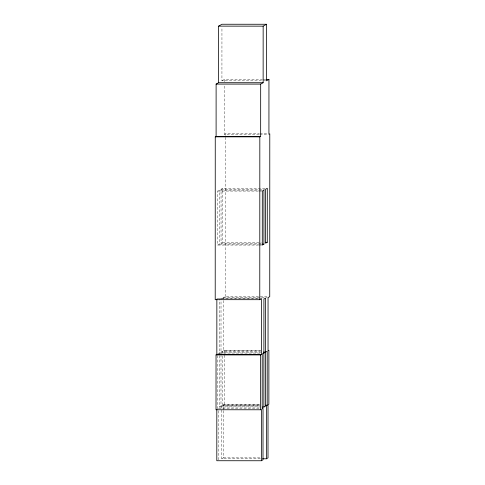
<?xml version="1.0" encoding="UTF-8"?>
<svg xmlns="http://www.w3.org/2000/svg" width="485" height="485" viewBox="0 0 485 485"><rect width="100%" height="100%" fill="white"/><g stroke="black" fill="none" stroke-linecap="round" stroke-linejoin="round"><path stroke-width="0.36" stroke-dasharray="2.42 1.82" d="M217.638 408.849L217.656 355.499M258.517 245.07L217.735 245.052L217.747 191.06L219.384 190.138L258.663 190.156M218.45 459.804L218.462 410.649M259.348 407.06L219.317 407.048L219.335 356.051M219.335 355.299L219.353 299.057L221.021 298.117L258.79 298.136M217.735 245.052L219.372 244.137L219.384 190.138M219.317 407.048L220.99 406.109L221.002 355.863M221.002 355.111L221.021 298.117M261.069 243.209L221.039 243.197L221.057 189.198L222.724 188.259L265.022 188.277M260.336 458.786L221.815 458.768L221.833 405.63L222.633 405.181L259.645 405.199M265.738 80.831L221.93 80.813L221.948 27.269M222.633 405.181L222.645 354.189M222.651 353.438L222.651 351.188L260.415 351.207M221.039 243.197L222.706 242.257L222.724 188.259M221.815 458.768L223.446 457.852L223.458 410.704M223.458 409.952L223.464 404.714L224.3 404.241L259.802 404.26M260.487 350.74L223.476 350.722L223.494 297.584L225.173 296.638L267.471 296.656M259.117 134.297L224.373 134.284L224.385 84.693M224.385 81.686L224.385 79.431L262.155 79.449M224.3 404.241L224.319 353.995M224.319 353.25L224.319 350.249L260.572 350.261M225.173 296.638L225.228 136.073M225.228 135.315L225.228 133.799L259.214 133.818M221.93 80.813L224.385 79.431M224.373 134.284L225.228 133.799M217.656 354.001L222.651 351.188M223.476 350.722L224.319 350.249M262.906 79.449L265.174 79.449M259.972 133.818L268.278 133.818M259.869 134.297L268.181 134.303M221.057 189.198L264.865 189.223M259.414 190.156L261.682 190.156M217.747 191.06L258.535 191.078M259.293 191.078L261.554 191.078M222.706 242.257L261.227 242.27M219.372 244.137L258.644 244.149M259.402 244.149L261.664 244.155M259.275 245.07L261.542 245.077M223.494 297.584L267.302 297.602M259.542 298.136L264.076 298.136M216.856 298.748L259.154 298.766M221.008 352.11L261.039 352.128M219.335 353.05L260.875 353.068M223.464 404.714L259.717 404.732M221.833 405.63L259.596 405.648M220.99 406.109L259.511 406.121M218.462 408.382L259.251 408.4M223.446 457.852L260.457 457.87"/><path stroke-width="0.73" d="M262.603 458.786L266.38 458.786L268.005 457.87L268.023 404.732L268.866 404.26L268.884 350.267L268.041 350.74L268.053 297.602L269.739 296.656L269.787 133.818L268.933 134.303L268.951 79.449L266.489 80.831L266.507 24.268L263.155 26.154L263.137 82.723L260.681 84.105L260.663 136.382L216.104 136.364L215.261 136.837L215.213 299.675L259.772 299.694L261.415 298.772L261.403 354.474L260.597 354.929L216.037 354.911L216.019 409.758L260.584 409.776L261.385 409.328L261.366 460.75L216.807 460.732L216.819 409.31M216.104 136.364L216.116 84.087L218.577 82.699L263.137 82.723M216.037 354.911L216.837 354.456L216.856 299.506M218.577 82.699L218.596 26.135L221.948 24.25L266.507 24.268M259.772 299.694L259.827 136.855L260.663 136.382M260.584 409.776L260.597 354.929M263.882 407.067L263.913 299.075L265.586 298.136L265.55 406.127L263.882 407.067L262.373 407.067M263.931 244.155L263.949 190.162L262.312 191.078L262.294 245.077L263.931 244.155L262.421 244.155M266.38 458.786L266.392 405.654L267.193 405.199L267.211 351.207L262.215 354.02L262.197 408.867L263.028 408.4L263.009 459.822L261.366 460.75M267.271 242.276L267.29 188.283L265.616 189.223L265.604 243.215L267.271 242.276L265.762 242.276M218.596 26.135L263.155 26.154M265.932 79.449L268.951 79.449M216.116 84.087L260.681 84.105M215.261 136.837L259.827 136.855M263.3 352.128L265.568 352.134M216.837 354.456L261.403 354.474M265.683 405.199L267.193 405.199"/></g></svg>
